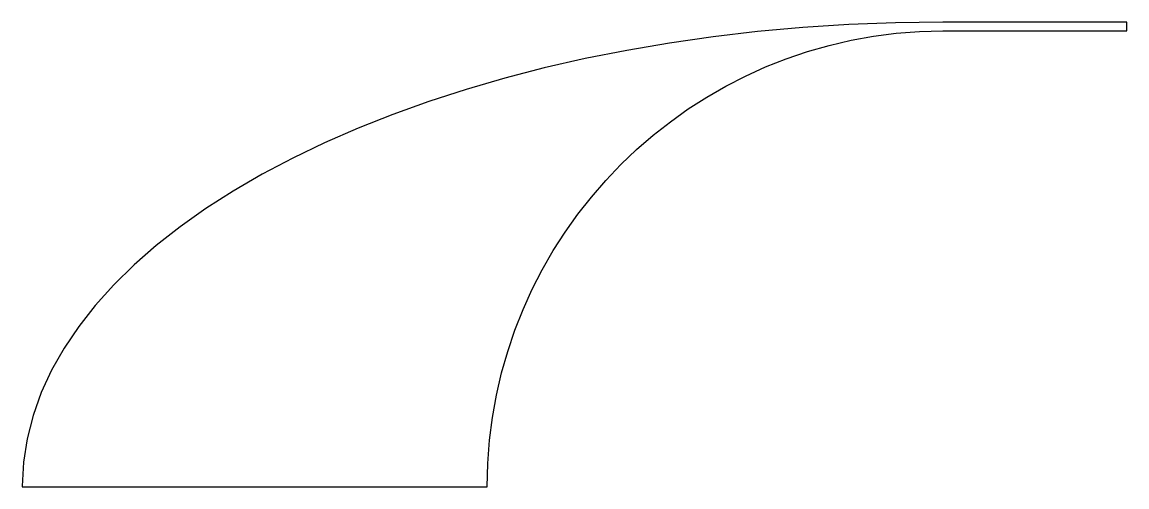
# Model space of a CAD drawing. Extents: x 0 to 186, y 0 to 78.
import ezdxf

# ---------------------------------------------------------------- set-up
doc = ezdxf.new("R2010")
doc.units = 0

msp = doc.modelspace()

# ---------------------------------------------------------------- linework, layer by layer
at = {"layer": 'Layer 1'}
for p, q in [((147.086171, 78.363404), (139.221733, 78.058901)), ((155.055, 78.4683), (147.086171, 78.363404)), ((186.064, 78.4683), (155.055, 78.4683)), ((186.064, 76.9924), (186.064, 78.4683)), ((123.844809, 76.870612), (116.351714, 75.996593)), ((131.471381, 77.559676), (123.844809, 76.870612)), ((139.221733, 78.058901), (131.471381, 77.559676)), ((143.368804, 76.092664), (147.209151, 76.585439)), ((147.209151, 76.585439), (151.106218, 76.886965)), ((151.106218, 76.886965), (155.0552, 76.992438)), ((155.0552, 76.992438), (186.064, 76.9924)), ((109.00179, 74.9425), (101.804733, 73.713219)), ((116.351714, 75.996593), (109.00179, 74.9425)), ((132.236126, 73.514895), (135.877486, 74.552588)), ((135.877486, 74.552588), (139.589981, 75.413446)), ((139.589981, 75.413446), (143.368804, 76.092664)), ((101.804733, 73.713219), (94.770238, 72.313632)), ((128.670703, 72.305171), (132.236126, 73.514895)), ((87.908, 70.748622), (81.227715, 69.023074)), ((94.770238, 72.313632), (87.908, 70.748622)), ((121.786891, 69.388853), (125.186024, 70.928222)), ((125.186024, 70.928222), (128.670703, 72.305171)), ((81.227715, 69.023074), (74.739077, 67.141869)), ((118.478111, 67.691866), (121.786891, 69.388853)), ((74.739077, 67.141869), (68.451783, 65.109893)), ((115.264487, 65.842068), (118.478111, 67.691866)), ((112.150824, 63.844263), (115.264487, 65.842068)), ((68.451783, 65.109893), (62.375527, 62.932027)), ((109.141927, 61.703255), (112.150824, 63.844263)), ((62.375527, 62.932027), (56.520004, 60.613156)), ((106.2426, 59.423849), (109.141927, 61.703255)), ((56.520004, 60.613156), (50.894911, 58.158162)), ((50.894911, 58.158162), (45.509941, 55.57193)), ((103.457648, 57.01085), (106.2426, 59.423849)), ((100.791876, 54.469062), (103.457648, 57.01085)), ((45.509941, 55.57193), (40.374791, 52.859342)), ((98.250088, 51.80329), (100.791876, 54.469062)), ((40.374791, 52.859342), (35.499155, 50.025282)), ((95.837089, 49.018338), (98.250088, 51.80329)), ((35.499155, 50.025282), (30.89273, 47.074633)), ((93.557683, 46.119011), (95.837089, 49.018338)), ((30.89273, 47.074633), (26.565209, 44.012278)), ((91.416675, 43.110114), (93.557683, 46.119011)), ((26.565209, 44.012278), (22.526289, 40.843101)), ((89.41887, 39.996451), (91.416675, 43.110114)), ((22.526289, 40.843101), (18.785665, 37.571985)), ((87.569072, 36.782827), (89.41887, 39.996451)), ((18.785665, 37.571985), (15.353031, 34.203814)), ((85.872085, 33.474047), (87.569072, 36.782827)), ((15.353031, 34.203814), (12.238084, 30.743471)), ((84.332716, 30.074914), (85.872085, 33.474047)), ((12.238084, 30.743471), (9.450518, 27.195839)), ((82.955767, 26.590235), (84.332716, 30.074914)), ((9.450518, 27.195839), (7.000029, 23.565802)), ((81.746043, 23.024812), (82.955767, 26.590235)), ((7.000029, 23.565802), (4.896313, 19.858243)), ((80.70835, 19.383452), (81.746043, 23.024812)), ((4.896313, 19.858243), (3.149063, 16.078045)), ((79.847492, 15.670957), (80.70835, 19.383452)), ((3.149063, 16.078045), (1.767976, 12.230091)), ((79.168274, 11.892134), (79.847492, 15.670957)), ((1.767976, 12.230091), (0.762747, 8.319266)), ((78.675499, 8.051787), (79.168274, 11.892134)), ((0.762747, 8.319266), (0.143071, 4.350452)), ((78.373973, 4.15472), (78.675499, 8.051787)), ((0.143071, 4.350452), (-0.081357, 0.328533)), ((78.2685, 0.205738), (78.373973, 4.15472)), ((-0.081357, 0.328533), (-0.081357, 0.205738)), ((-0.081357, 0.205738), (78.2685, 0.205738))]:
    msp.add_line(p, q, dxfattribs=at)

doc.saveas('drawing.dxf')
